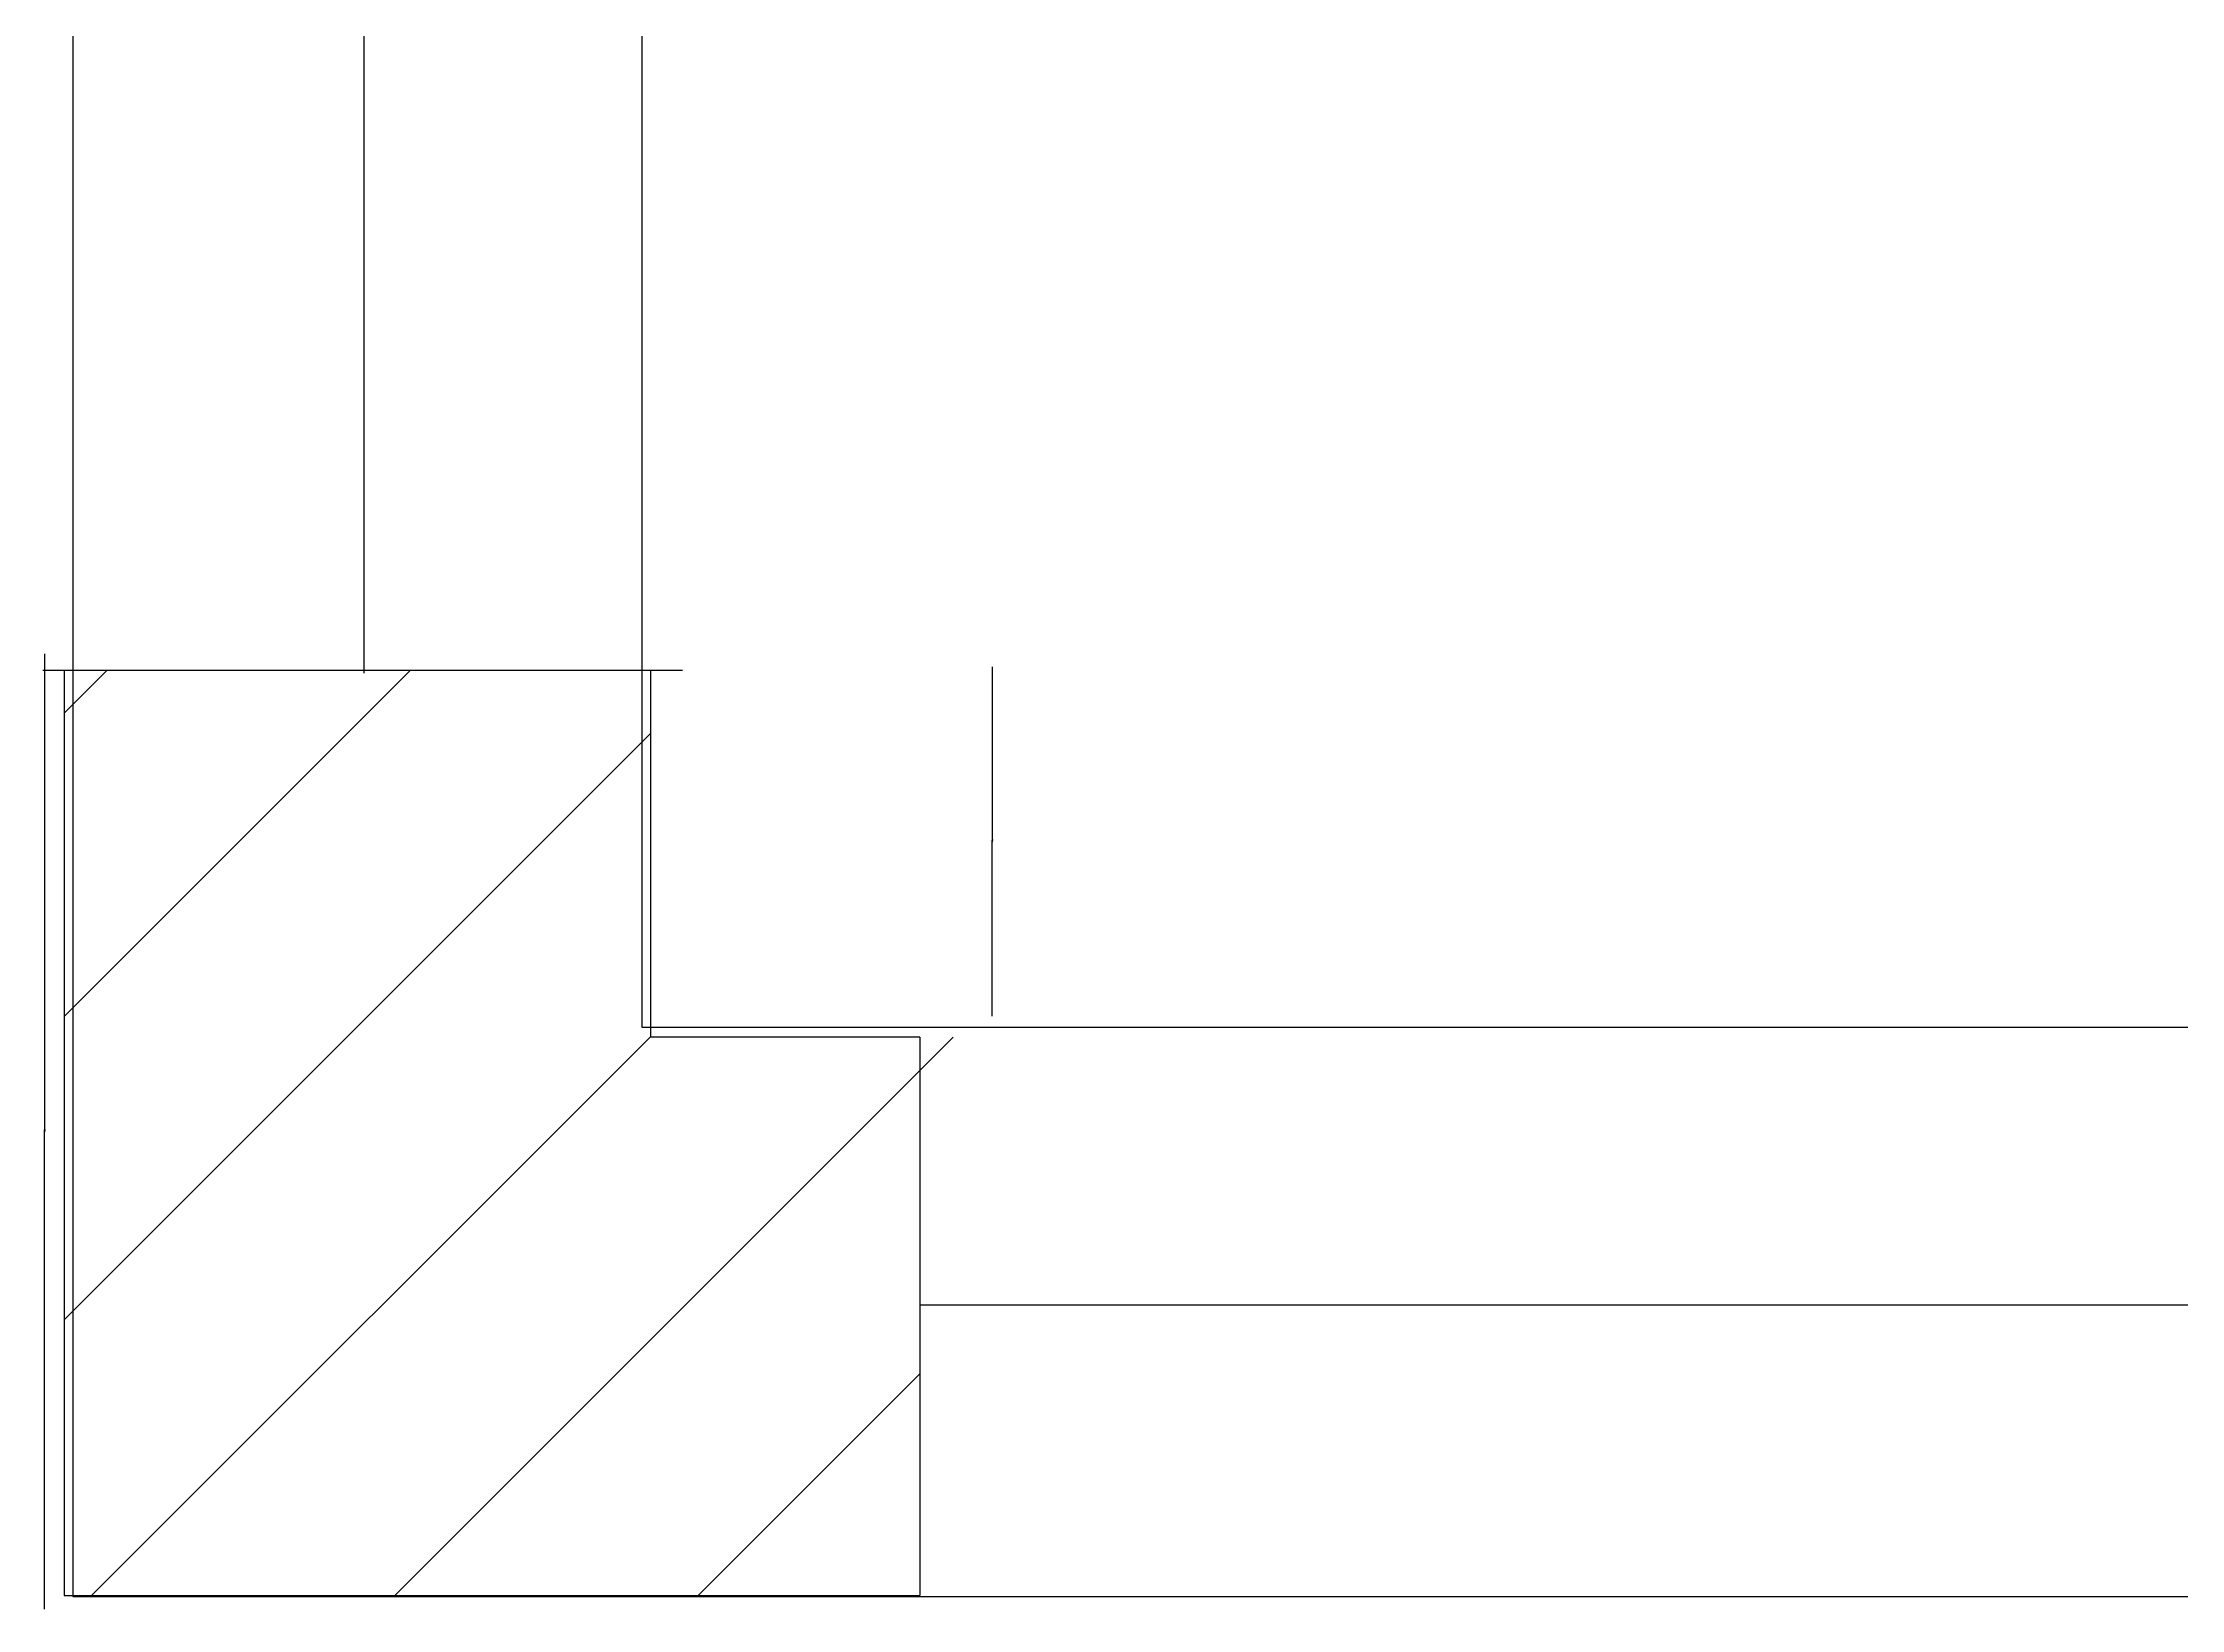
# Model space of a CAD drawing. Header units: metres. Extents: x 169789 to 254571, y -54633 to 5590.
# Drawn here: x 230272 to 231791, y -3240 to -2128 of the extents above; entities that cross this region are included whole.
import ezdxf

# ---------------------------------------------------------------- set-up
doc = ezdxf.new("R2010")
doc.units = ezdxf.units.M
doc.layers.add('DIM', color=3, linetype='Continuous')
doc.layers.add('WALL', color=40, linetype='Continuous')
doc.dimstyles.get("Standard").update_dxf_attribs({"dimtxt": 2.5, "dimasz": 2.5, "dimexe": 1.25, "dimexo": 0.625, "dimtad": 1, "dimcen": 2.5, "dimazin": 3, "dimtfac": 1, "dimtmove": 0, "dimatfit": 3})

# ---------------------------------------------------------------- blocks, each defined once
blk = doc.blocks.new('*D100')
for p, q in [((230273.58, -2561.37), (230273.58, -2900.57)), ((230273.33, -2900.57), (230273.08, -2900.57)), ((230273.58, -3239.78), (230273.58, -2900.57)), ((230273.58, -2900.57), (230273.58, -2900.57)), ((230273.83, -2900.57), (230274.08, -2900.57))]:
    blk.add_line(p, q)
at = {"layer": 'Defpoints'}
for p in [(230273.58, -2561.37), (230273.58, -2900.57), (230273.58, -3239.78)]:
    blk.add_point(p, dxfattribs=at)
at = {"layer": 'DIM', "insert": (230273.58, -2899.445), "char_height": 1, "attachment_point": 5}
blk.add_mtext('300', dxfattribs=at)
blk = doc.blocks.new('*D111')
for p, q in [((230946.61, -2570.62), (230946.61, -2694.66)), ((230946.36, -2694.66), (230946.11, -2694.66)), ((230946.61, -2818.71), (230946.61, -2694.66)), ((230946.61, -2694.66), (230946.61, -2694.66)), ((230946.86, -2694.66), (230947.11, -2694.66))]:
    blk.add_line(p, q)
at = {"layer": 'Defpoints'}
for p in [(230946.61, -2570.62), (230946.61, -2694.66), (230946.61, -2818.71)]:
    blk.add_point(p, dxfattribs=at)
at = {"layer": 'DIM', "insert": (230946.61, -2693.535), "char_height": 1, "attachment_point": 5}
blk.add_mtext('100', dxfattribs=at)

msp = doc.modelspace()

# ---------------------------------------------------------------- linework, layer by layer
for p, q in [((230287.51, -2818.94), (230533.46, -2572.99)), ((230287.51, -2603.58), (230318.1, -2572.99)), ((230287.51, -3034.29), (230704.15, -2617.65)), ((230307.04, -3230.12), (230704.15, -2833.01)), ((230522.4, -3230.12), (230918.93, -2833.59)), ((230737.76, -3230.12), (230895.25, -3072.62))]:
    msp.add_line(p, q)
at = {"layer": 'DIM'}
for p, q in [((230697.78, 1622.82), (230697.78, -2826.37)), ((230500.3, 1604.88), (230500.3, -2575.21)), ((230697.78, -2826.37), (235365.4, -2826.37)), ((230895.25, -3023.72), (235149.97, -3023.72))]:
    msp.add_line(p, q, dxfattribs=at)
for points in [[(230272.38, -2572.99), (230726.73, -2572.99)], [(230895.25, -2833.59), (230895.25, -3230.12)]]:
    msp.add_lwpolyline(points, dxfattribs=at)
at = {"layer": 'WALL'}
for p, q in [((230293.62, 2250.83), (230293.62, -3230.7)), ((230293.62, -3230.7), (235775.16, -3230.7))]:
    msp.add_line(p, q, dxfattribs=at)
for points in [[(230287.51, -2572.99), (230287.51, -3230.12), (230895.25, -3230.12)], [(230895.25, -2833.59), (230704.15, -2833.59), (230704.15, -2572.99)]]:
    msp.add_lwpolyline(points, dxfattribs=at)

# ---------------------------------------------------------------- dimensions: what is measured, and where the dimension line sits
at = {"layer": 'DIM'}
for base, p1, p2, text, picture, middle in [((230273.58, -2900.57), (230273.58, -2561.37), (230273.58, -3239.78), '300', '*D100', (230273.58, -2899.445)), ((230946.61, -2694.66), (230946.61, -2818.71), (230946.61, -2570.62), '100', '*D111', (230946.61, -2693.535))]:
    dim = msp.add_linear_dim(base=base, p1=p1, p2=p2, text=text, dimstyle='Standard', dxfattribs=at)
    dim.commit()
    dim.dimension.update_dxf_attribs({"geometry": picture, "text_midpoint": middle})

doc.saveas('drawing.dxf')
